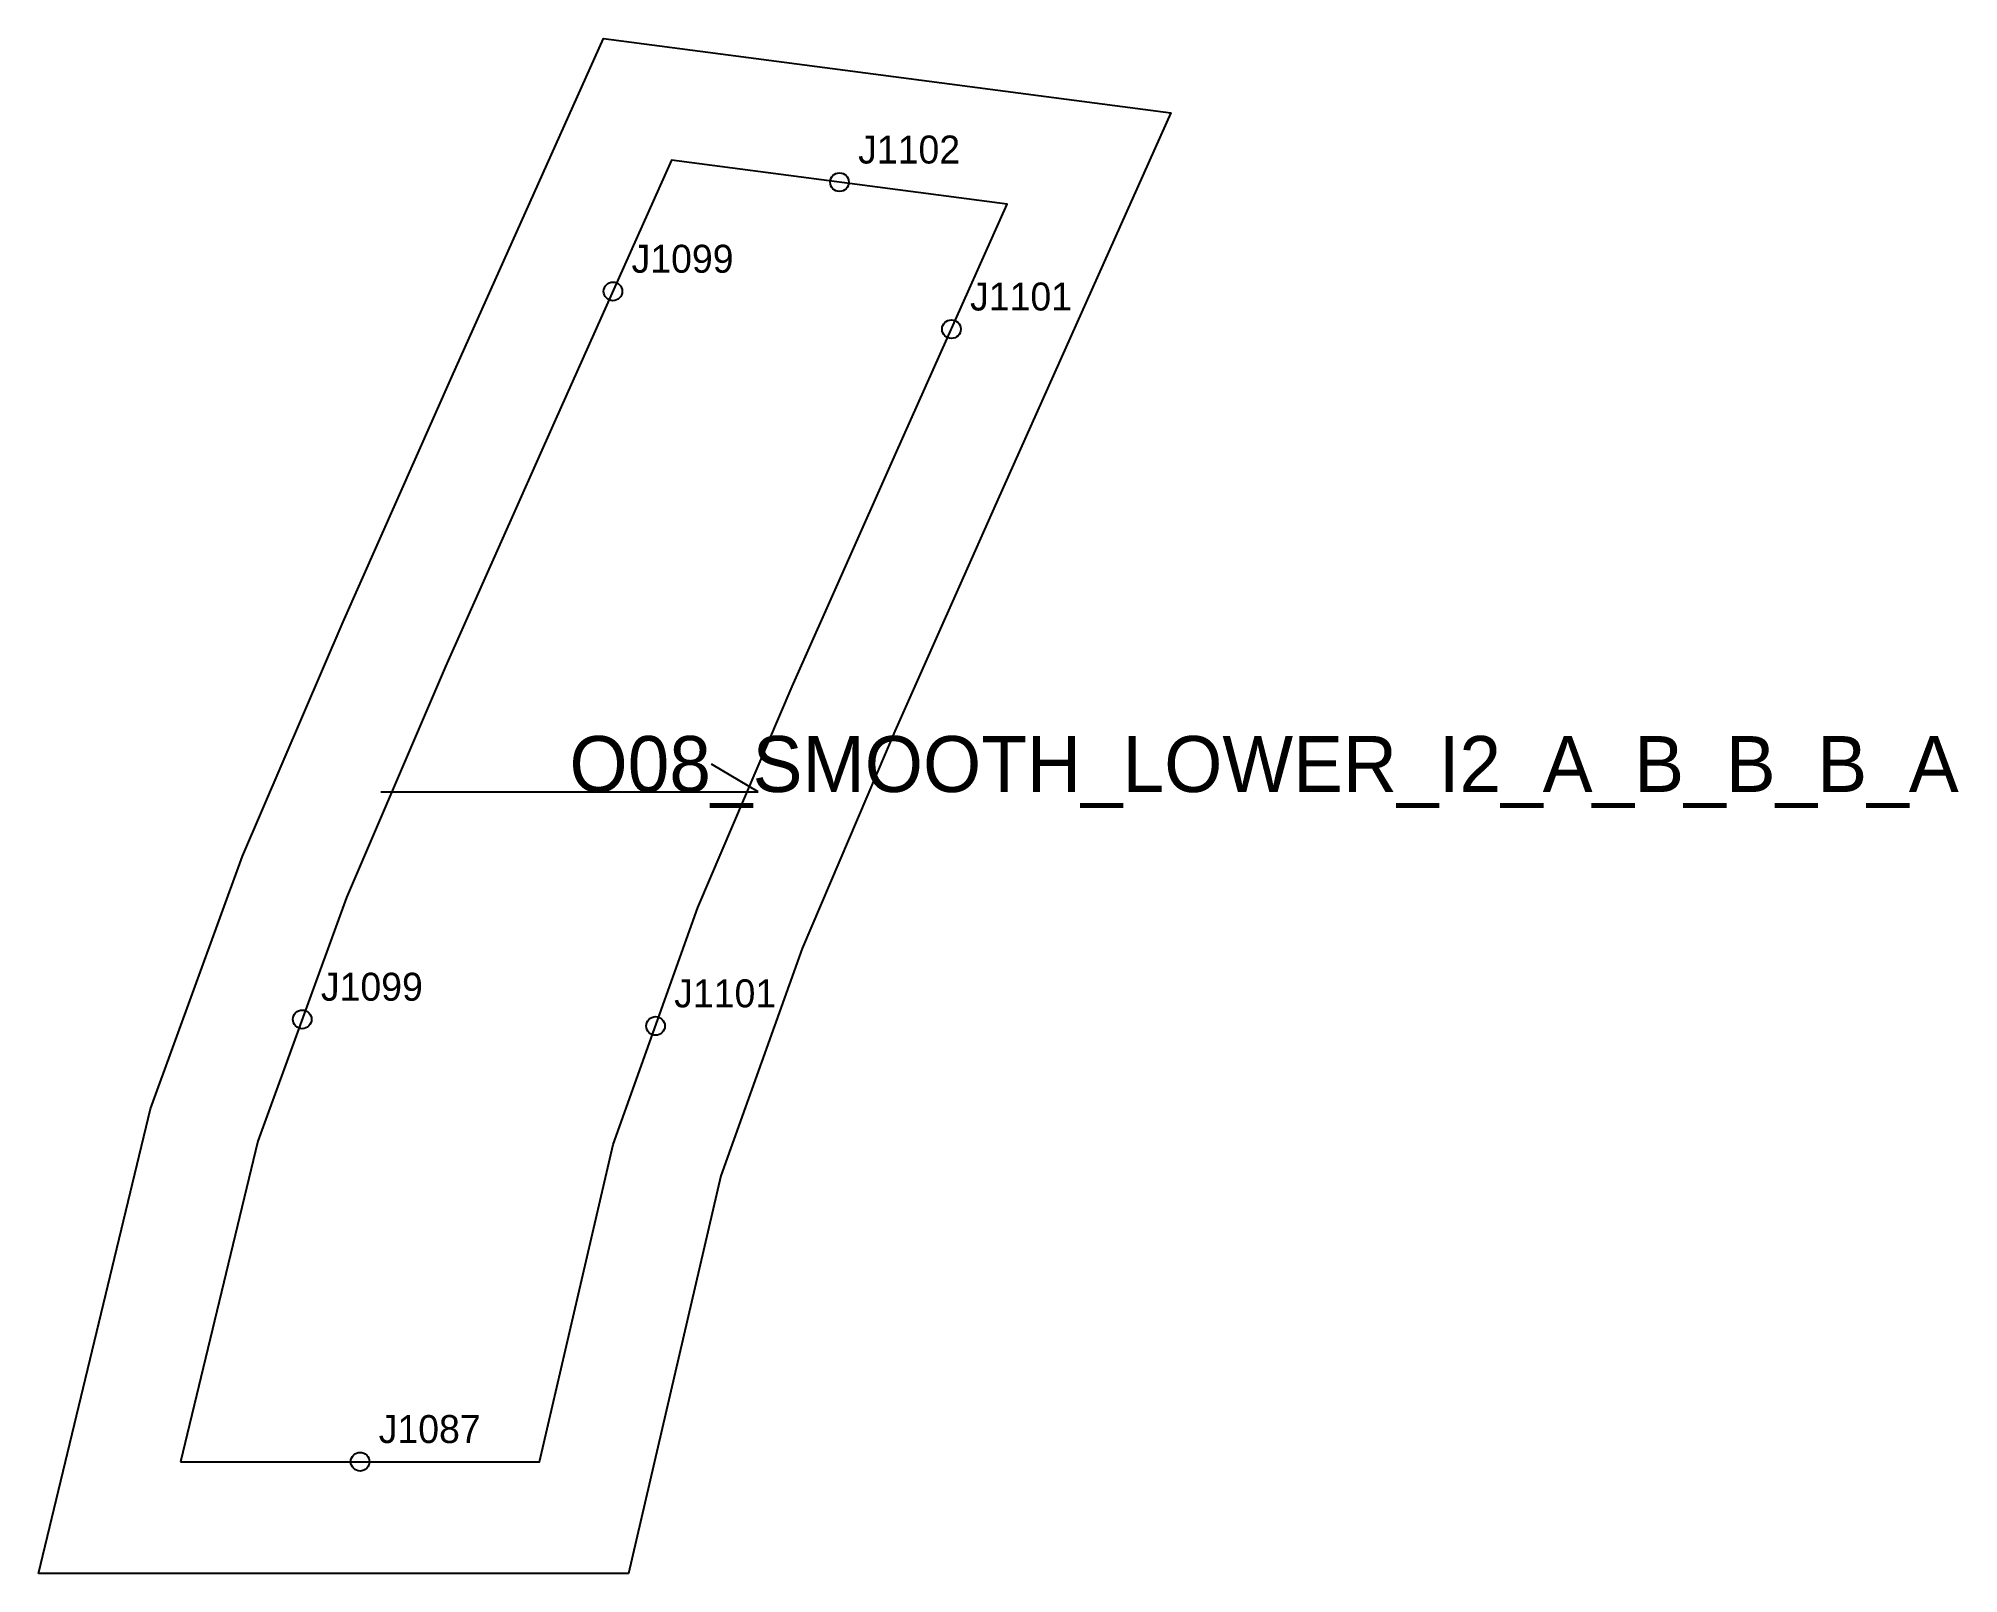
# Model space of a CAD drawing. Header units: millimetres. Extents: x -15 to 191, y -12 to 153.
import ezdxf

# ---------------------------------------------------------------- set-up
doc = ezdxf.new("R2010")
doc.units = ezdxf.units.MM
for name, color, linetype in [('CUT', 1, 'Continuous'), ('GRAIN', 3, 'Continuous'), ('LABEL', 7, 'Continuous'), ('NOTCH', 2, 'Continuous'), ('SEW', 5, 'Continuous')]:
    doc.layers.add(name, color=color, linetype=linetype)

msp = doc.modelspace()

# ---------------------------------------------------------------- linework, layer by layer
at = {"layer": 'CUT'}
msp.add_lwpolyline([(-15.24, -12), (-3.22, 37.83), (6.65, 64.92), (17.42, 90.06), (29.1, 116.31), (45.35, 152.62), (106.18, 144.64), (87.61, 103.16), (76.57, 78.32), (66.64, 55.04), (57.92, 30.64), (48.03, -12), (-15.24, -12)], close=True, dxfattribs=at)
at = {"layer": 'GRAIN'}
for p, q in [((61.94, 71.81), (56.94, 74.81)), ((21.47, 71.81), (61.94, 71.81))]:
    msp.add_line(p, q, dxfattribs=at)
at = {"layer": 'NOTCH'}
for centre in [(70.65, 137.2), (46.36, 125.49), (82.65, 121.44), (13.05, 47.43), (50.93, 46.72), (19.25, 0)]:
    msp.add_circle(centre, 1, dxfattribs=at)
at = {"layer": 'SEW'}
msp.add_lwpolyline([(0, 0), (38.5, 0), (46.39, 34.02), (55.46, 59.41), (65.57, 83.12), (76.65, 108.04), (88.64, 134.84), (52.65, 139.56), (40.06, 111.42), (28.42, 85.26), (17.81, 60.5), (8.29, 34.36)], close=True, dxfattribs=at)

# ---------------------------------------------------------------- texts
at = {"layer": 'LABEL'}
for s, height, p in [('J1102', 3, (72.65, 139.2)), ('J1099', 3, (48.36, 127.49)), ('J1101', 3, (84.65, 123.44)), ('O08_SMOOTH_LOWER_I2_A_B_B_B_A', 6, (41.7, 71.81)), ('J1099', 3, (15.05, 49.43)), ('J1101', 3, (52.93, 48.72)), ('J1087', 3, (21.25, 2))]:
    msp.add_text(s, height=height, dxfattribs=at).set_placement(p)

doc.saveas('drawing.dxf')
